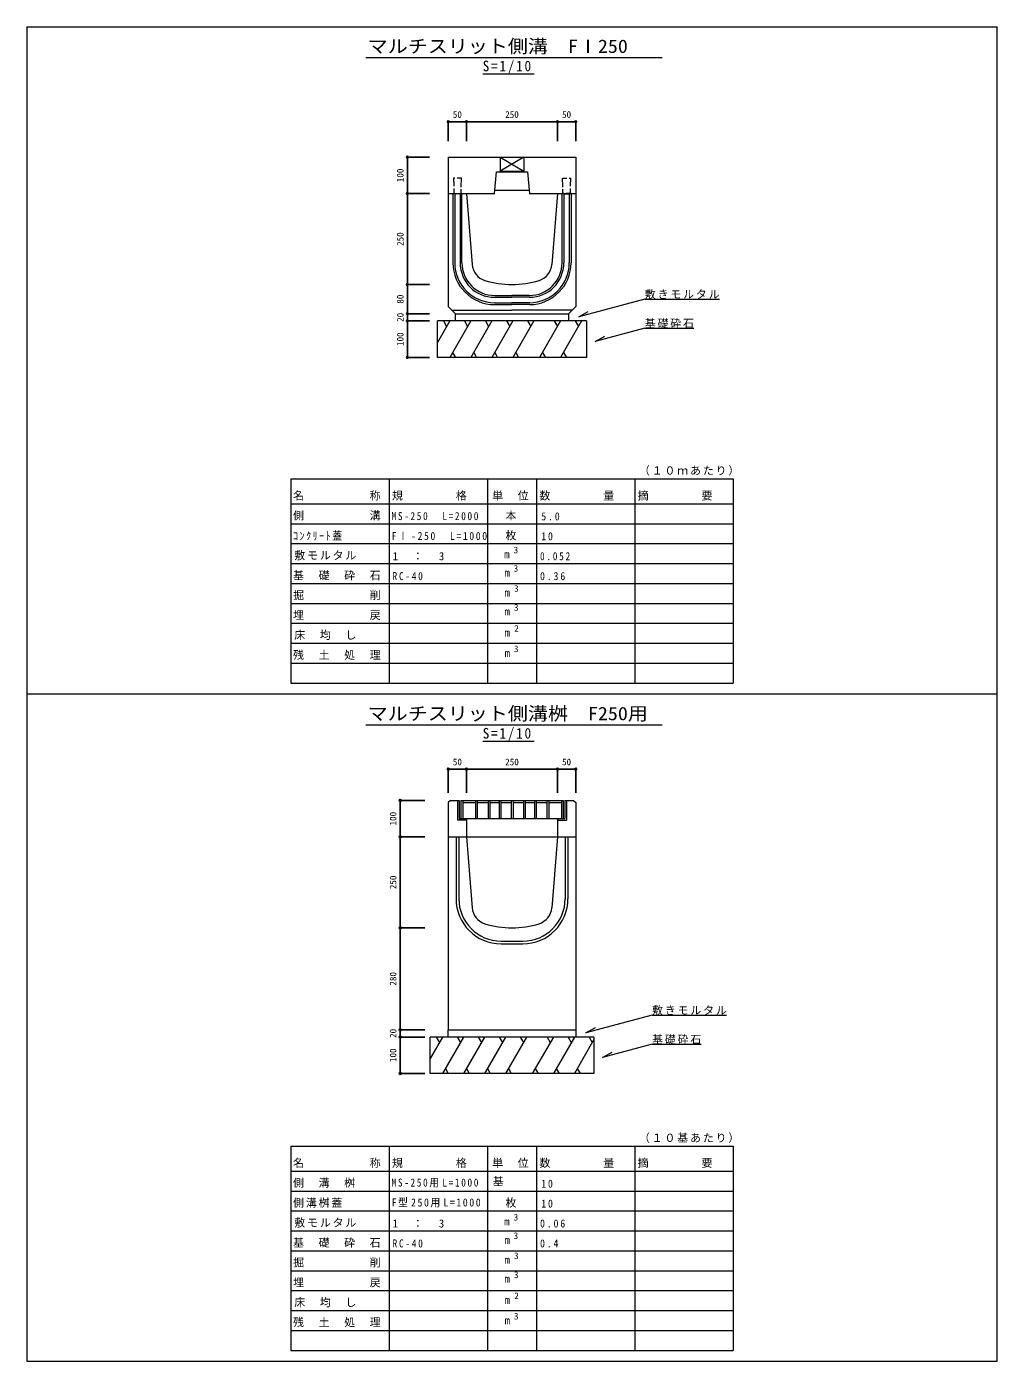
# Model space of a CAD drawing. Units: millimetres at full size, sheet at 1:10. Extents: x -1443 to 1224, y -1837 to 1829.
import ezdxf
from ezdxf.enums import TextEntityAlignment as Align

# ---------------------------------------------------------------- set-up
doc = ezdxf.new("R2010")
doc.units = ezdxf.units.MM
doc.header["$LTSCALE"] = 10
doc.header["$PDMODE"] = 32
doc.header["$PDSIZE"] = 5
doc.linetypes.add('DASHED1', pattern=[1.8, 1.2, -0.6])
doc.layers.add('0-0_通り芯', color=7, linetype='Continuous', lineweight=18)
doc.layers.add('0-1_躯体', color=4, linetype='Continuous')
doc.styles.add('ＭＳ ゴシック', font='')
doc.styles.get('ＭＳ ゴシック').set_extended_font_data('MS Gothic')

msp = doc.modelspace()

# ---------------------------------------------------------------- linework, layer by layer
at = {"layer": '0-0_通り芯', "color": 2}
for p, q in [((-1442.9, 1829.22), (-1442.9, -1837.45)), ((-1442.9, 1829.22), (1223.77, 1829.22)), ((1223.77, -1837.45), (1223.77, 1829.22)), ((-259.57, -296.57), (-259.57, -351.07)), ((-255.07, -296.57), (-255.07, -346.57)), ((-249.69, -296.57), (-249.69, -346.57)), ((-249.69, -296.57), (31.31, -296.57)), ((-244.69, -296.57), (-244.69, -346.57)), ((-244.69, -302.57), (-209.94, -302.57)), ((-209.94, -296.57), (-209.94, -346.57)), ((-204.94, -296.57), (-204.94, -346.57)), ((-204.94, -302.57), (-175.19, -302.57)), ((-175.19, -296.57), (-175.19, -346.57)), ((-170.19, -296.57), (-170.19, -346.57)), ((-170.19, -302.57), (-145.19, -302.57)), ((-145.19, -296.57), (-145.19, -346.57)), ((-140.19, -296.57), (-140.19, -346.57)), ((-140.19, -302.57), (-111.69, -302.57)), ((-111.69, -296.57), (-111.69, -346.57)), ((-106.69, -296.57), (-106.69, -346.57)), ((-106.69, -302.57), (-78.19, -302.57)), ((-78.19, -296.57), (-78.19, -346.57)), ((-73.19, -296.57), (-73.19, -346.57)), ((-73.19, -302.57), (-48.19, -302.57)), ((-48.19, -296.57), (-48.19, -346.57)), ((-43.19, -296.57), (-43.19, -346.57)), ((-43.19, -302.57), (-13.44, -302.57)), ((-13.44, -296.57), (-13.44, -346.57)), ((-8.44, -296.57), (-8.44, -346.57)), ((-8.44, -302.57), (26.31, -302.57)), ((26.31, -296.57), (26.31, -346.57)), ((31.31, -296.57), (31.31, -346.57)), ((35.93, -296.57), (35.93, -346.57)), ((40.43, -296.57), (40.43, -351.07)), ((-234.57, -351.07), (-259.57, -351.07)), ((-255.07, -346.57), (35.93, -346.57)), ((-234.57, -346.57), (-234.57, -352.57)), ((-234.57, -351.07), (-234.57, -396.57)), ((15.43, -346.57), (15.43, -352.57)), ((15.43, -351.07), (40.43, -351.07)), ((15.43, -351.07), (15.43, -396.57)), ((-1442.9, -1837.45), (1223.77, -1837.45))]:
    msp.add_line(p, q, dxfattribs=at)
at = {"layer": '0-0_通り芯'}
for p, q in [((-511.39, 1744.22), (302.6, 1744.22)), ((-190, 1699.5), (-49.04, 1699.5)), ((255.21, 1080.52), (460.21, 1080.52)), ((-264.57, 1020.74), (-264.57, 1040.74)), ((45.43, 1040.74), (45.43, 1020.74)), ((-280.52, 1020.74), (-314.57, 961.76)), ((-314.57, 920.74), (-314.57, 1020.74)), ((95.43, 1020.74), (-314.57, 1020.74)), ((-297.82, 1020.74), (-289.17, 1005.75)), ((-222.78, 1020.74), (-280.52, 920.74)), ((-240.09, 1020.74), (-231.43, 1005.75)), ((-165.05, 1020.74), (-222.78, 920.74)), ((-182.35, 1020.74), (-173.7, 1005.75)), ((-107.31, 1020.74), (-165.05, 920.74)), ((-124.62, 1020.74), (-115.96, 1005.75)), ((-49.58, 1020.74), (-107.31, 920.74)), ((-66.88, 1020.74), (-58.23, 1005.75)), ((24, 1020.74), (-33.74, 920.74)), ((6.7, 1020.74), (15.35, 1005.75)), ((81.73, 1020.74), (24, 920.74)), ((64.43, 1020.74), (73.08, 1005.75)), ((255.21, 1000.71), (119.32, 964.3)), ((255.21, 1000.71), (390.21, 1000.71)), ((119.32, 964.3), (145.3, 979.3)), ((-272.6, 934.46), (-264.68, 920.74)), ((-214.86, 934.46), (-206.94, 920.74)), ((-157.13, 934.46), (-149.21, 920.74)), ((-99.39, 934.46), (-91.47, 920.74)), ((-25.82, 934.46), (-17.9, 920.74)), ((31.92, 934.46), (39.84, 920.74)), ((-717.07, 586.77), (497.93, 586.77)), ((-717.07, 586.77), (-717.07, 463.65)), ((-447.07, 586.77), (-447.07, 463.65)), ((-177.07, 586.77), (-177.07, 463.65)), ((-42.07, 586.77), (-42.07, 463.65)), ((227.93, 586.77), (227.93, 463.65)), ((497.93, 586.77), (497.93, 463.65)), ((-717.07, 518.37), (497.93, 518.37)), ((-717.07, 463.65), (497.93, 463.65)), ((-717.07, 463.65), (-717.07, 25.89)), ((-447.07, 463.65), (-447.07, 25.89)), ((-177.07, 463.65), (-177.07, 25.89)), ((-42.07, 463.65), (-42.07, 25.89)), ((227.93, 463.65), (227.93, 25.89)), ((497.93, 463.65), (497.93, 25.89)), ((-717.07, 408.93), (497.93, 408.93)), ((-717.07, 354.21), (497.93, 354.21)), ((-717.07, 299.49), (497.93, 299.49)), ((-717.07, 244.77), (497.93, 244.77)), ((-717.07, 190.05), (497.93, 190.05)), ((-717.07, 135.33), (497.93, 135.33)), ((-717.07, 80.61), (497.93, 80.61)), ((-717.07, 25.89), (497.93, 25.89)), ((-631.57, 25.89), (277.43, 25.89)), ((-511.39, -89.11), (302.6, -89.11)), ((-190, -133.83), (-49.04, -133.83)), ((275.21, -886.79), (480.21, -886.79)), ((-300.52, -946.57), (-334.57, -1005.54)), ((-334.57, -1046.57), (-334.57, -946.57)), ((115.43, -946.57), (-334.57, -946.57)), ((-317.82, -946.57), (-309.17, -961.55)), ((-242.78, -946.57), (-300.52, -1046.57)), ((-284.57, -946.57), (-284.57, -926.57)), ((-260.09, -946.57), (-251.43, -961.55)), ((-185.05, -946.57), (-242.78, -1046.57)), ((-202.35, -946.57), (-193.7, -961.55)), ((-127.31, -946.57), (-185.05, -1046.57)), ((-144.62, -946.57), (-135.96, -961.55)), ((-69.58, -946.57), (-127.31, -1046.57)), ((-86.88, -946.57), (-78.23, -961.55)), ((4, -946.57), (-53.74, -1046.57)), ((-13.3, -946.57), (-4.65, -961.55)), ((61.73, -946.57), (4, -1046.57)), ((44.43, -946.57), (53.08, -961.55)), ((65.43, -926.57), (65.43, -946.57)), ((102.17, -946.57), (110.82, -961.55)), ((115.43, -946.57), (115.43, -1046.57)), ((115.43, -953.56), (61.73, -1046.57)), ((275.21, -966.59), (410.21, -966.59)), ((115.43, -1046.57), (-334.57, -1046.57)), ((-292.6, -1032.85), (-284.68, -1046.57)), ((-234.86, -1032.85), (-226.94, -1046.57)), ((-177.13, -1032.85), (-169.21, -1046.57)), ((-119.39, -1032.85), (-111.47, -1046.57)), ((-45.82, -1032.85), (-37.9, -1046.57)), ((11.92, -1032.85), (19.84, -1046.57)), ((69.65, -1032.85), (77.57, -1046.57)), ((-717.07, -1246.57), (497.93, -1246.57)), ((-717.07, -1246.57), (-717.07, -1369.69)), ((-447.07, -1246.57), (-447.07, -1369.69)), ((-177.07, -1246.57), (-177.07, -1369.69)), ((-42.07, -1246.57), (-42.07, -1369.69)), ((227.93, -1246.57), (227.93, -1369.69)), ((497.93, -1246.57), (497.93, -1369.69)), ((-717.07, -1314.97), (497.93, -1314.97)), ((-717.07, -1369.69), (497.93, -1369.69)), ((-717.07, -1369.69), (-717.07, -1807.45)), ((-447.07, -1369.69), (-447.07, -1807.45)), ((-177.07, -1369.69), (-177.07, -1807.45)), ((-42.07, -1369.69), (-42.07, -1807.45)), ((227.93, -1369.69), (227.93, -1807.45)), ((497.93, -1369.69), (497.93, -1807.45)), ((-717.07, -1424.41), (497.93, -1424.41)), ((-717.07, -1479.13), (497.93, -1479.13)), ((-717.07, -1533.85), (497.93, -1533.85)), ((-717.07, -1588.57), (497.93, -1588.57)), ((-717.07, -1643.29), (497.93, -1643.29)), ((-717.07, -1698.01), (497.93, -1698.01)), ((-717.07, -1752.73), (497.93, -1752.73)), ((-717.07, -1807.45), (497.93, -1807.45)), ((-631.57, -1807.45), (277.43, -1807.45))]:
    msp.add_line(p, q, dxfattribs=at)
at = {"layer": '0-0_通り芯', "color": 3}
for p, q in [((-284.57, 1470.74), (-284.57, 1370.74)), ((-142.07, 1470.74), (-142.07, 1430.44)), ((-142.07, 1470.74), (-77.07, 1432.74)), ((-77.07, 1470.74), (-142.07, 1432.74)), ((-77.07, 1470.74), (-77.07, 1430.44)), ((-157.57, 1370.74), (-152.57, 1430.44)), ((-152.57, 1430.44), (-66.57, 1430.44)), ((-142.07, 1432.74), (-77.07, 1432.74)), ((-284.57, 1370.74), (-284.57, 1060.74)), ((-284.57, 1370.74), (-157.57, 1370.74)), ((-272.07, 1370.74), (-267.07, 1369.74)), ((-272.07, 1370.74), (-272.07, 1180.74)), ((-252.07, 1369.74), (-267.07, 1369.74)), ((-267.07, 1369.74), (-267.07, 1180.74)), ((-247.07, 1370.74), (-252.07, 1369.74)), ((-252.07, 1369.74), (-252.07, 1180.74)), ((-247.07, 1180.74), (-247.07, 1370.74)), ((-234.57, 1370.74), (-218.98, 1175.83)), ((-156.81, 1379.74), (-62.32, 1379.74)), ((15.43, 1370.74), (-0.16, 1175.83)), ((27.93, 1370.74), (32.93, 1369.74)), ((27.93, 1180.74), (27.93, 1370.74)), ((32.93, 1369.74), (47.93, 1369.74)), ((32.93, 1369.74), (32.93, 1180.74)), ((52.93, 1370.74), (47.93, 1369.74)), ((47.93, 1369.74), (47.93, 1180.74)), ((52.93, 1370.74), (52.93, 1180.74)), ((65.43, 1370.74), (65.43, 1060.74)), ((-157.41, 1085.74), (-109.57, 1085.74)), ((-157.33, 1070.74), (-109.57, 1070.74)), ((-157.3, 1065.74), (-109.57, 1065.74)), ((-157.07, 1090.74), (-109.57, 1090.74)), ((-62.07, 1090.74), (-109.57, 1090.74)), ((-61.73, 1085.74), (-109.57, 1085.74)), ((-61.8, 1070.74), (-109.57, 1070.74)), ((-61.84, 1065.74), (-109.57, 1065.74)), ((-274.57, 1050.74), (-109.57, 1050.74)), ((55.43, 1050.74), (-109.57, 1050.74)), ((45.43, 1040.74), (65.43, 1060.74)), ((-278.57, -296.57), (-284.57, -302.57)), ((-284.57, -302.57), (-284.57, -396.57)), ((-278.57, -296.57), (-255.07, -296.57)), ((-284.57, -396.57), (-234.57, -396.57)), ((-284.57, -396.57), (-271.46, -396.57)), ((-271.46, -396.57), (52.32, -396.57)), ((-263.37, -396.57), (-263.37, -566.57)), ((-255.77, -396.57), (-255.77, -566.57)), ((-234.57, -396.57), (-218.98, -591.48)), ((15.43, -396.57), (-0.16, -591.48)), ((15.43, -396.57), (65.43, -396.57)), ((36.63, -396.57), (36.63, -566.57)), ((44.23, -396.57), (44.23, -566.57)), ((52.32, -396.57), (65.43, -396.57)), ((65.43, -396.57), (65.43, -926.57)), ((-139.57, -682.77), (-79.57, -682.77)), ((-139.57, -690.37), (-79.57, -690.37)), ((-284.57, -926.57), (65.43, -926.57)), ((-284.57, -926.57), (65.43, -926.57))]:
    msp.add_line(p, q, dxfattribs=at)
at = {"layer": '0-0_通り芯', "color": 4}
msp.add_line((-1442.9, -4.11), (1223.77, -4.11), dxfattribs=at)
at = {"layer": '0-0_通り芯', "color": 3, "linetype": 'DASHED1'}
for p, q in [((-234.57, -351.07), (-234.57, -396.57)), ((15.43, -351.07), (15.43, -396.57))]:
    msp.add_line(p, q, dxfattribs=at)
at = {"layer": '0-0_通り芯', "color": 3}
for points in [[(-284.57, 1470.74), (65.43, 1470.74), (65.43, 1370.74)], [(-66.57, 1430.44), (-61.57, 1370.74), (65.43, 1370.74)], [(-284.57, 1060.74), (-264.57, 1040.74), (45.43, 1040.74)], [(35.93, -296.57), (59.43, -296.57), (65.43, -302.57), (65.43, -396.57)], [(-284.57, -396.57), (-284.57, -926.57), (65.43, -926.57)]]:
    msp.add_lwpolyline(points, dxfattribs=at)
at = {"layer": '0-0_通り芯', "color": 3, "linetype": 'DASHED1'}
for points in [[(-270.57, 1412.74), (-270.57, 1402.74), (-269.57, 1402.74), (-269.57, 1370.74), (-249.57, 1370.74), (-249.57, 1402.74), (-248.57, 1402.74), (-248.57, 1412.74)], [(51.43, 1412.74), (51.43, 1402.74), (50.43, 1402.74), (50.43, 1370.74), (30.43, 1370.74), (30.43, 1402.74), (29.43, 1402.74), (29.43, 1412.74)]]:
    msp.add_lwpolyline(points, close=True, dxfattribs=at)
at = {"layer": '0-0_通り芯'}
for points in [[(255.21, 1080.52), (73.7, 1031.88), (99.68, 1046.88)], [(95.43, 1020.74), (95.43, 920.74), (-314.57, 920.74)], [(275.21, -886.79), (93.7, -935.42), (119.68, -920.42)], [(275.21, -966.59), (139.32, -1003), (165.3, -988)]]:
    msp.add_lwpolyline(points, dxfattribs=at)
at = {"layer": '0-0_通り芯', "color": 3}
for centre, radius, start, end in [((-157.07, 1180.74), 115, 180, 269.88576), ((-157.07, 1180.74), 110, 180, 269.86118), ((-157.07, 1180.74), 95, 180, 269.79541), ((-157.07, 1180.74), 90, 180, 270), ((-169.14, 1179.82), 50, 184.57, 252.67), ((-62.07, 1180.74), 90, 270, 0), ((-62.07, 1180.74), 115, 270.11424, 0), ((-62.07, 1180.74), 110, 270.13882, 0), ((-62.07, 1180.74), 95, 270.20459, 0), ((-50.01, 1179.82), 50, 287.33, 355.43), ((-109.57, 1370.74), 250, 252.67, 287.33), ((-139.57, -566.57), 123.8, 180, 270), ((-139.57, -566.57), 116.2, 180, 270), ((-79.57, -566.57), 116.2, 270, 0), ((-79.57, -566.57), 123.8, 270, 0), ((-169.14, -587.49), 50, 184.57, 252.67), ((-50.01, -587.49), 50, 287.33, 355.43), ((-109.57, -396.57), 250, 252.67, 287.33)]:
    msp.add_arc(centre, radius, start, end, dxfattribs=at)
at = {"layer": '0-1_躯体', "color": 7}
for p, q in [((-284.57, 1568.28), (-234.57, 1568.28)), ((-234.57, 1568.28), (15.43, 1568.28)), ((15.43, 1568.28), (65.43, 1568.28)), ((-397.05, 1370.74), (-397.05, 1470.74)), ((-397.05, 1470.74), (-336, 1470.74)), ((-397.05, 1120.74), (-397.05, 1370.74)), ((-397.05, 1370.74), (-336, 1370.74)), ((-397.05, 1040.74), (-397.05, 1120.74)), ((-397.05, 1020.74), (-397.05, 1040.74)), ((-397.05, 920.74), (-397.05, 1020.74)), ((-284.57, -210.45), (-234.57, -210.45)), ((-234.57, -210.45), (15.43, -210.45)), ((15.43, -210.45), (65.43, -210.45)), ((-416.68, -396.57), (-416.68, -296.57)), ((-416.68, -646.57), (-416.68, -396.57)), ((-416.68, -926.57), (-416.68, -646.57)), ((-416.68, -946.57), (-416.68, -926.57)), ((-416.68, -1046.57), (-416.68, -946.57))]:
    msp.add_line(p, q, dxfattribs=at)
at = {"layer": '0-1_躯体'}
for p, q in [((-284.57, 1568.28), (-284.57, 1514.62)), ((-234.57, 1568.28), (-234.57, 1514.62)), ((15.43, 1568.28), (15.43, 1514.62)), ((65.43, 1568.28), (65.43, 1514.62)), ((-397.05, 1370.74), (-336, 1370.74)), ((-397.05, 1120.74), (-336, 1120.74)), ((-397.05, 1040.74), (-336, 1040.74)), ((-397.05, 1020.74), (-336, 1020.74)), ((-397.05, 920.74), (-336, 920.74)), ((-284.57, -210.45), (-284.57, -275.32)), ((-234.57, -210.45), (-234.57, -275.32)), ((15.43, -210.45), (15.43, -275.32)), ((65.43, -210.45), (65.43, -275.32)), ((-416.68, -296.57), (-349.25, -296.57)), ((-416.68, -396.57), (-349.25, -396.57)), ((-416.68, -646.57), (-349.25, -646.57)), ((-416.68, -926.57), (-349.25, -926.57)), ((-416.68, -946.57), (-349.25, -946.57)), ((-416.68, -1046.57), (-349.25, -1046.57))]:
    msp.add_line(p, q, dxfattribs=at)
for p in [(-284.57, 1568.28), (-234.57, 1568.28), (15.43, 1568.28), (65.43, 1568.28), (-397.05, 1370.74), (-397.05, 1120.74), (-397.05, 1040.74), (-397.05, 1020.74), (-397.05, 920.74), (-284.57, -210.45), (-234.57, -210.45), (15.43, -210.45), (65.43, -210.45), (-416.68, -296.57), (-416.68, -396.57), (-416.68, -646.57), (-416.68, -926.57), (-416.68, -946.57), (-416.68, -1046.57)]:
    msp.add_point(p, dxfattribs=at)
at = {"layer": '0-1_躯体', "color": 7}
for p in [(-397.05, 1470.74), (-397.05, 1370.74)]:
    msp.add_point(p, dxfattribs=at)

# ---------------------------------------------------------------- texts
at = {"layer": '0-0_通り芯', "color": 3, "style": 'ＭＳ ゴシック', "width": 1.1}
for s, p in [('マルチスリット側溝\u3000FⅠ250', (-505.99, 1746.24)), ('マルチスリット側溝桝\u3000F250用', (-505.99, -87.09))]:
    msp.add_text(s, height=36.66, dxfattribs=at).set_placement(p, align=Align.BOTTOM_LEFT)
at = {"layer": '0-0_通り芯', "style": 'ＭＳ ゴシック'}
for s, p in [('m', (-131.14, 362.46)), ('m', (-130.24, 311.85)), ('m', (-130.24, 257.13)), ('m', (-130.24, 205.14)), ('m', (-130.15, 147)), ('m', (-129.97, 90.92)), ('基', (-162.32, -1360.75)), ('m', (-131.14, -1470.87)), ('m', (-130.24, -1521.49)), ('m', (-130.24, -1576.21)), ('m', (-130.24, -1628.19)), ('m', (-130.15, -1686.33)), ('m', (-129.97, -1742.42))]:
    msp.add_text(s, height=21.99, dxfattribs=at).set_placement(p, align=Align.BOTTOM_LEFT)
at = {"layer": '0-0_通り芯', "color": 4, "style": 'ＭＳ ゴシック'}
for s, p in [('3', (-105.04, 376.83)), ('3', (-105.04, 326.21)), ('3', (-103.87, 271.15)), ('3', (-104.14, 218.89)), ('2', (-103.24, 161.37)), ('3', (-104.14, 105.28)), ('3', (-105.04, -1456.51)), ('3', (-105.04, -1507.12)), ('3', (-103.87, -1562.18)), ('3', (-104.14, -1614.44)), ('2', (-103.24, -1671.97)), ('3', (-104.14, -1728.05))]:
    msp.add_text(s, height=18.33, dxfattribs=at).set_placement(p, align=Align.BOTTOM_LEFT)
at = {"layer": '0-0_通り芯', "attachment_point": 7, "style": 'ＭＳ ゴシック'}
for s, insert, char_height in [('\\T1.28;\\W0.9;S=1/10', (-190, 1699.5), 29.33), ('\\T1.17;敷きモルタル', (255.21, 1080.52), 21.99), ('\\T1.17;基礎砕石', (255.21, 1000.71), 21.99), ('\\T1.17;（１０ｍあたり）', (239.18, 595.71), 21.99), ('\\T1.17;名\u3000\u3000\u3000\u3000\u3000称', (-711.07, 527.31), 21.99), ('\\T1.17;規\u3000\u3000\u3000\u3000格', (-439.32, 527.31), 21.99), ('\\T1.17;単\u3000位', (-164.07, 527.31), 21.99), ('\\T1.17;数\u3000\u3000\u3000\u3000量', (-34.32, 527.31), 21.99), ('\\T1.17;摘\u3000\u3000\u3000\u3000要', (235.68, 527.31), 21.99), ('\\T1.17;側\u3000\u3000\u3000\u3000\u3000溝', (-711.07, 472.59), 21.99), ('\\T1.36;\\W0.85;MS-250\u3000L=2000', (-440.32, 473.38), 21.99), ('\\T1.17;\u3000本', (-162.32, 472.59), 21.99), ('\\T1.38;\\W0.9;5.0', (-29.07, 472.59), 21.99), ('\\T1.33;\\W0.9;ｺﾝｸﾘｰﾄ蓋', (-711.07, 417.87), 21.99), ('\\T1.32;\\W0.9;FⅠ-250\u3000L=1000', (-440.32, 418.66), 21.99), ('\\T1.17;\u3000枚', (-162.32, 417.87), 21.99), ('\\T1.36;\\W0.9;10', (-29.07, 417.87), 21.99), ('\\T1.17;敷モルタル', (-707.57, 363.15), 21.99), ('\\T1.21;1\u3000：\u30003', (-437.57, 363.15), 21.99), ('\\T1.38;\\W0.85;0.052', (-32.57, 363.15), 21.99), ('\\T1.17;基\u3000礎\u3000砕\u3000石', (-711.07, 308.43), 21.99), ('\\T1.38;\\W0.85;RC-40', (-437.57, 308.43), 21.99), ('\\T1.38;\\W0.9;0.36', (-32.57, 308.43), 21.99), ('\\T1.17;掘\u3000\u3000\u3000\u3000\u3000削', (-711.07, 253.71), 21.99), ('\\T1.17;埋\u3000\u3000\u3000\u3000\u3000戻', (-711.07, 198.99), 21.99), ('\\T1.17;床\u3000均\u3000し', (-707.57, 144.27), 21.99), ('\\T1.17;残\u3000土\u3000処\u3000理', (-711.07, 89.55), 21.99), ('\\T1.28;\\W0.9;S=1/10', (-190, -133.83), 29.33), ('\\T1.17;敷きモルタル', (275.21, -886.79), 21.99), ('\\T1.17;基礎砕石', (275.21, -966.59), 21.99), ('\\T1.17;（１０基あたり）', (239.18, -1237.63), 21.99), ('\\T1.17;名\u3000\u3000\u3000\u3000\u3000称', (-711.07, -1306.03), 21.99), ('\\T1.17;規\u3000\u3000\u3000\u3000格', (-439.32, -1306.03), 21.99), ('\\T1.17;単\u3000位', (-164.07, -1306.03), 21.99), ('\\T1.17;数\u3000\u3000\u3000\u3000量', (-34.32, -1306.03), 21.99), ('\\T1.17;摘\u3000\u3000\u3000\u3000要', (235.68, -1306.03), 21.99), ('\\T1.17;側\u3000溝\u3000桝', (-711.07, -1360.75), 21.99), ('\\T1.36;\\W0.85;MS-250用L=1000', (-440.32, -1359.96), 21.99), ('\\T1.36;\\W0.9;10', (-29.07, -1360.75), 21.99), ('\\T1.17;側溝桝蓋', (-711.07, -1415.47), 21.99), ('\\T1.32;\\W0.9;F型250用L=1000', (-440.32, -1414.68), 21.99), ('\\T1.17;\u3000枚', (-162.32, -1415.47), 21.99), ('\\T1.36;\\W0.9;10', (-29.07, -1415.47), 21.99), ('\\T1.17;敷モルタル', (-707.57, -1470.19), 21.99), ('\\T1.21;1\u3000：\u30003', (-437.57, -1470.19), 21.99), ('\\T1.38;\\W0.9;0.06', (-32.57, -1470.19), 21.99), ('\\T1.17;基\u3000礎\u3000砕\u3000石', (-711.07, -1524.91), 21.99), ('\\T1.38;\\W0.85;RC-40', (-437.57, -1524.91), 21.99), ('\\T1.38;\\W0.9;0.4', (-32.57, -1524.91), 21.99), ('\\T1.17;掘\u3000\u3000\u3000\u3000\u3000削', (-711.07, -1579.63), 21.99), ('\\T1.17;埋\u3000\u3000\u3000\u3000\u3000戻', (-711.07, -1634.35), 21.99), ('\\T1.17;床\u3000均\u3000し', (-707.57, -1689.07), 21.99), ('\\T1.17;残\u3000土\u3000処\u3000理', (-711.07, -1743.79), 21.99)]:
    msp.add_mtext(s, dxfattribs=dict(at, insert=insert, char_height=char_height))
at = {"layer": '0-1_躯体', "style": 'ＭＳ ゴシック'}
for s, p in [('50', (-272.07, 1573.28)), ('250', (-128.32, 1573.28)), ('50', (27.93, 1573.28)), ('50', (-272.07, -205.45)), ('250', (-128.32, -205.45)), ('50', (27.93, -205.45))]:
    msp.add_text(s, height=18.33, dxfattribs=at).set_placement(p, align=Align.BOTTOM_LEFT)
for s, p in [('100', (-402.05, 1401.99)), ('250', (-402.05, 1226.99)), ('80', (-402.05, 1068.24)), ('20', (-402.05, 1018.24)), ('100', (-402.05, 951.99)), ('100', (-421.68, -365.32)), ('250', (-421.68, -540.32)), ('280', (-421.68, -805.32)), ('20', (-421.68, -949.07)), ('100', (-421.68, -1015.32))]:
    msp.add_text(s, height=18.33, rotation=90, dxfattribs=at).set_placement(p, align=Align.BOTTOM_LEFT)

doc.saveas('drawing.dxf')
